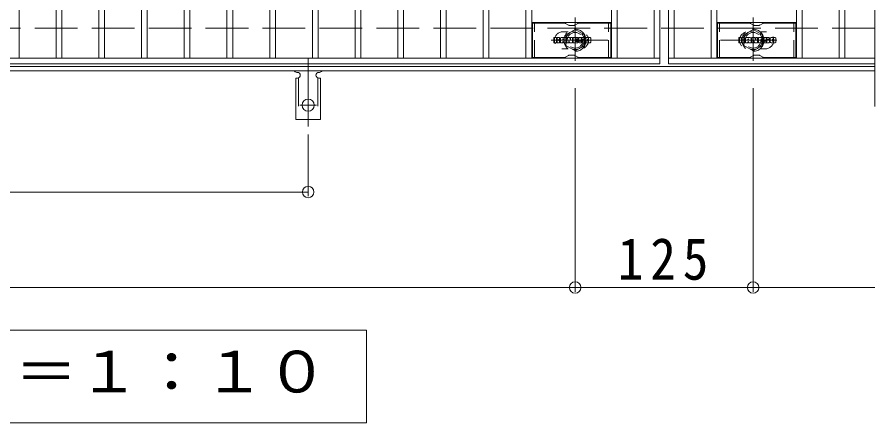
# Model space of a CAD drawing. Units: millimetres, scale not verified. Extents: x -1681 to 1768, y -1375 to 1280.
# Drawn here: x -910 to -307, y 450 to 735 of the extents above; entities that cross this region are included whole.
import ezdxf
from ezdxf.enums import TextEntityAlignment as Align

# ---------------------------------------------------------------- set-up
doc = ezdxf.new("R2010")
doc.units = ezdxf.units.MM
doc.header["$LTSCALE"] = 10
doc.header["$PDMODE"] = 32
doc.header["$PDSIZE"] = 8
for name, pattern in [('CHAIN1', [8, 5, -1, 1, -1]), ('CHAIN2', [12, 9, -1, 1, -1]), ('DASHED1', [1.8, 1.2, -0.6]), ('DASHED2', [3, 2, -1]), ('DASHED3', [4, 3, -1])]:
    doc.linetypes.add(name, pattern=pattern)
for name, color, linetype, lineweight in [('C-0_芯', 7, 'Continuous', 9), ('C-1_躯体', 2, 'Continuous', 9), ('C-2_仕上', 3, 'Continuous', 9), ('C-4_その他', 7, 'Continuous', 9), ('C-5_文字', 7, 'Continuous', 9), ('C-6_寸法', 6, 'Continuous', 9), ('C-8_記号', 4, 'DASHED1', 9), ('C-A_1階平面図 全体_4', 3, 'Continuous', 9)]:
    doc.layers.add(name, color=color, linetype=linetype, lineweight=lineweight)
doc.styles.add('ＭＳ ゴシック', font='')
doc.styles.get('ＭＳ ゴシック').set_extended_font_data('MS Gothic')

msp = doc.modelspace()

# ---------------------------------------------------------------- linework, layer by layer
at = {"layer": 'C-0_芯'}
for p, q in [((-532.89, 717.06), (-532.89, 720.41)), ((-531.21, 720.57), (-532.73, 720.57)), ((-532.73, 716.9), (-531.21, 716.9)), ((-531.05, 720.41), (-531.05, 719.49)), ((-531.05, 717.06), (-531.05, 718.15)), ((-530.55, 720.41), (-530.55, 719.49)), ((-530.55, 717.06), (-530.55, 718.15)), ((-530.4, 716.9), (-529.04, 716.9)), ((-529.04, 720.57), (-530.39, 720.57)), ((-528.89, 720.41), (-528.89, 719.63)), ((-528.88, 717.06), (-528.88, 717.99)), ((-528.22, 717.06), (-528.22, 720.05)), ((-526.71, 716.9), (-528.06, 716.9)), ((-524.91, 720.57), (-527.7, 720.57)), ((-526.56, 718.78), (-526.56, 719.32)), ((-526.56, 717.06), (-526.56, 717.48)), ((-526.1, 718.72), (-526.5, 718.72)), ((-526.05, 718.78), (-526.05, 719.32)), ((-526.05, 717.06), (-526.05, 717.48)), ((-525.89, 716.9), (-524.54, 716.9)), ((-524.38, 717.06), (-524.38, 720.05)), ((-523.71, 720.41), (-523.71, 717.06)), ((-523.55, 720.57), (-521.85, 720.57)), ((-522.55, 716.9), (-523.55, 716.9)), ((-522.39, 717.06), (-522.39, 717.97)), ((-521.9, 717.02), (-522.2, 718)), ((-519.88, 716.9), (-521.75, 716.9)), ((-521.7, 720.46), (-521.22, 718.97)), ((-521.06, 720.41), (-521.06, 718.99)), ((-520.9, 720.57), (-519.88, 720.57)), ((-519.72, 720.41), (-519.72, 717.06)), ((-519.22, 717.06), (-519.22, 720.41)), ((-519.06, 720.57), (-516.04, 720.57)), ((-519.06, 716.9), (-516.05, 716.9)), ((-516.04, 718.34), (-517.16, 718.34)), ((-516.05, 717.91), (-517.16, 717.91)), ((-516.04, 719.58), (-517.15, 719.58)), ((-516.04, 719.14), (-517.15, 719.14)), ((-515.89, 717.06), (-515.89, 717.75)), ((-515.88, 719.74), (-515.88, 720.41)), ((-515.88, 718.49), (-515.88, 718.98)), ((-515.38, 717.92), (-515.38, 717.43)), ((-515.22, 718.07), (-513.87, 718.07)), ((-511.9, 720.57), (-514.95, 720.57)), ((-513.37, 718.4), (-514.95, 718.4)), ((-511.8, 716.9), (-514.85, 716.9)), ((-513.72, 719.23), (-513.72, 719.64)), ((-513.71, 717.92), (-513.71, 717.81)), ((-513.56, 719.07), (-511.8, 719.07)), ((-513.21, 718.25), (-513.21, 717.81)), ((-513.2, 719.55), (-513.2, 719.64)), ((-513.04, 719.39), (-511.37, 719.39)), ((-511.37, 720.05), (-511.37, 719.39)), ((-510.86, 717.43), (-510.86, 720.05)), ((-507.39, 720.57), (-510.34, 720.57)), ((-507.39, 716.9), (-510.34, 716.9)), ((-509.19, 718.23), (-509.19, 719.25)), ((-508.54, 718.23), (-508.54, 719.25)), ((-506.87, 720.05), (-506.87, 717.43)), ((-402.89, 717.06), (-402.89, 720.42)), ((-401.21, 720.57), (-402.73, 720.57)), ((-402.73, 716.9), (-401.21, 716.9)), ((-401.05, 720.42), (-401.05, 719.49)), ((-401.05, 717.06), (-401.05, 718.15)), ((-400.55, 720.42), (-400.55, 719.49)), ((-400.55, 717.06), (-400.55, 718.15)), ((-400.4, 716.9), (-399.04, 716.9)), ((-399.04, 720.57), (-400.39, 720.57)), ((-398.89, 720.42), (-398.89, 719.63)), ((-398.88, 717.06), (-398.88, 717.99)), ((-398.22, 717.06), (-398.22, 720.05)), ((-396.71, 716.9), (-398.06, 716.9)), ((-394.91, 720.57), (-397.7, 720.57)), ((-396.56, 718.78), (-396.56, 719.32)), ((-396.56, 717.06), (-396.56, 717.48)), ((-396.1, 718.73), (-396.5, 718.73)), ((-396.05, 718.78), (-396.05, 719.32)), ((-396.05, 717.06), (-396.05, 717.48)), ((-395.89, 716.9), (-394.54, 716.9)), ((-394.38, 717.06), (-394.38, 720.05)), ((-393.71, 720.42), (-393.71, 717.06)), ((-393.55, 720.57), (-391.85, 720.57)), ((-392.55, 716.9), (-393.55, 716.9)), ((-392.39, 717.06), (-392.39, 717.97)), ((-391.9, 717.02), (-392.2, 718)), ((-389.88, 716.9), (-391.75, 716.9)), ((-391.7, 720.46), (-391.22, 718.97)), ((-391.06, 720.42), (-391.06, 718.99)), ((-390.9, 720.57), (-389.88, 720.57)), ((-389.72, 720.42), (-389.72, 717.06)), ((-389.22, 717.06), (-389.22, 720.42)), ((-389.06, 720.57), (-386.04, 720.57)), ((-389.06, 716.9), (-386.05, 716.9)), ((-386.04, 718.34), (-387.16, 718.34)), ((-386.05, 717.91), (-387.16, 717.91)), ((-386.04, 719.58), (-387.15, 719.58)), ((-386.04, 719.14), (-387.15, 719.14)), ((-385.89, 717.06), (-385.89, 717.75)), ((-385.88, 719.74), (-385.88, 720.42)), ((-385.88, 718.49), (-385.88, 718.98)), ((-385.38, 717.92), (-385.38, 717.43)), ((-385.22, 718.07), (-383.87, 718.07)), ((-381.9, 720.57), (-384.95, 720.57)), ((-383.37, 718.4), (-384.95, 718.4)), ((-381.8, 716.9), (-384.85, 716.9)), ((-383.72, 719.23), (-383.72, 719.64)), ((-383.71, 717.92), (-383.71, 717.81)), ((-383.56, 719.07), (-381.8, 719.07)), ((-383.21, 718.25), (-383.21, 717.81)), ((-383.2, 719.55), (-383.2, 719.64)), ((-383.04, 719.39), (-381.37, 719.39)), ((-381.37, 720.05), (-381.37, 719.39)), ((-380.86, 717.43), (-380.86, 720.05)), ((-377.39, 720.57), (-380.34, 720.57)), ((-377.39, 716.9), (-380.34, 716.9)), ((-379.19, 718.23), (-379.19, 719.25)), ((-378.54, 718.23), (-378.54, 719.25)), ((-376.87, 720.05), (-376.87, 717.43))]:
    msp.add_line(p, q, dxfattribs=at)
for centre, radius, start, end in [((-532.73, 720.41), 0.157, 90, 180), ((-532.73, 717.06), 0.157, 180, 270), ((-531.21, 720.41), 0.157, 0, 90), ((-531.21, 717.06), 0.157, 270, 0), ((-530.8, 719.49), 0.251, 180, 0), ((-530.8, 718.15), 0.249, 0, 180), ((-530.4, 717.06), 0.157, 180, 270), ((-530.39, 720.41), 0.157, 90, 180), ((-529.97, 718.82), 0.088, 97.33171, 266.57183), ((-530.27, 721.15), 2.27, 277.33171, 299.42073), ((-530.07, 717.09), 1.64, 53.71985, 86.57183), ((-529.41, 719.63), 0.524, 299.42073, 0), ((-529.41, 717.99), 0.524, 0, 53.71985), ((-529.04, 720.41), 0.157, 0, 90), ((-529.04, 717.06), 0.157, 270, 0), ((-527.7, 720.05), 0.524, 90, 180), ((-528.06, 717.06), 0.157, 180, 270), ((-526.71, 717.06), 0.157, 270, 0), ((-526.3, 719.32), 0.255, 0, 180), ((-526.5, 718.78), 0.052, 180, 270), ((-526.3, 717.48), 0.255, 0, 180), ((-526.1, 718.78), 0.052, 270, 0), ((-525.89, 717.06), 0.157, 180, 270), ((-524.91, 720.05), 0.524, 0, 90), ((-524.54, 717.06), 0.157, 270, 0), ((-523.55, 720.41), 0.157, 90, 180), ((-523.55, 717.06), 0.157, 180, 270), ((-522.55, 717.06), 0.157, 270, 0), ((-522.29, 717.97), 0.101, 16.48875, 180), ((-521.75, 717.06), 0.157, 196.48875, 270), ((-521.85, 720.41), 0.157, 17.75635, 90), ((-521.14, 718.99), 0.083, 197.75635, 0), ((-520.9, 720.41), 0.157, 90, 180), ((-519.88, 720.41), 0.157, 0, 90), ((-519.88, 717.06), 0.157, 270, 0), ((-519.06, 720.41), 0.157, 90, 180), ((-519.06, 717.06), 0.157, 180, 270), ((-517.15, 719.36), 0.22, 90, 270), ((-517.16, 718.12), 0.214, 90, 270), ((-516.05, 717.75), 0.157, 0, 90), ((-516.05, 717.06), 0.157, 270, 0), ((-516.04, 720.41), 0.157, 0, 90), ((-516.04, 719.74), 0.157, 270, 0), ((-516.04, 718.98), 0.157, 0, 90), ((-516.04, 718.49), 0.157, 270, 0), ((-513, 719.49), 2.38, 157.10112, 202.89888), ((-515.22, 717.92), 0.157, 90, 180), ((-514.85, 717.43), 0.524, 180, 270), ((-514.95, 720.31), 0.262, 90, 157.10112), ((-514.95, 718.66), 0.262, 202.89888, 270), ((-513.87, 717.92), 0.157, 0, 90), ((-513.46, 719.64), 0.259, 0, 180), ((-513.56, 719.23), 0.157, 180, 270), ((-513.46, 717.81), 0.25, 180, 0), ((-513.37, 718.25), 0.157, 0, 90), ((-513.04, 719.55), 0.157, 180, 270), ((-511.9, 720.05), 0.524, 0, 90), ((-511.8, 718.81), 0.262, 22.90802, 90), ((-511.8, 717.17), 0.262, 270, 337.09198), ((-513.75, 717.99), 2.37, 337.09198, 22.90802), ((-510.34, 720.05), 0.524, 90, 180), ((-510.34, 717.43), 0.524, 180, 270), ((-508.87, 719.25), 0.321, 0, 180), ((-508.87, 718.23), 0.321, 180, 0), ((-507.39, 720.05), 0.524, 0, 90), ((-507.39, 717.43), 0.524, 270, 0), ((-402.73, 720.42), 0.157, 90, 180), ((-402.73, 717.06), 0.157, 180, 270), ((-401.21, 720.42), 0.157, 0, 90), ((-401.21, 717.06), 0.157, 270, 0), ((-400.8, 719.49), 0.251, 180, 0), ((-400.8, 718.15), 0.249, 0, 180), ((-400.4, 717.06), 0.157, 180, 270), ((-400.39, 720.42), 0.157, 90, 180), ((-399.97, 718.82), 0.088, 97.33171, 266.57183), ((-400.27, 721.15), 2.27, 277.33171, 299.42073), ((-400.07, 717.09), 1.64, 53.71985, 86.57183), ((-399.41, 719.63), 0.524, 299.42073, 0), ((-399.41, 717.99), 0.524, 0, 53.71985), ((-399.04, 720.42), 0.157, 0, 90), ((-399.04, 717.06), 0.157, 270, 0), ((-397.7, 720.05), 0.524, 90, 180), ((-398.06, 717.06), 0.157, 180, 270), ((-396.71, 717.06), 0.157, 270, 0), ((-396.3, 719.32), 0.255, 0, 180), ((-396.3, 717.48), 0.255, 0, 180), ((-396.5, 718.78), 0.052, 180, 270), ((-396.1, 718.78), 0.052, 270, 0), ((-395.89, 717.06), 0.157, 180, 270), ((-394.91, 720.05), 0.524, 0, 90), ((-394.54, 717.06), 0.157, 270, 0), ((-393.55, 720.42), 0.157, 90, 180), ((-393.55, 717.06), 0.157, 180, 270), ((-392.55, 717.06), 0.157, 270, 0), ((-392.29, 717.97), 0.101, 16.48875, 180), ((-391.75, 717.06), 0.157, 196.48875, 270), ((-391.85, 720.42), 0.157, 17.75635, 90), ((-391.14, 718.99), 0.083, 197.75635, 0), ((-390.9, 720.42), 0.157, 90, 180), ((-389.88, 720.42), 0.157, 0, 90), ((-389.88, 717.06), 0.157, 270, 0), ((-389.06, 720.42), 0.157, 90, 180), ((-389.06, 717.06), 0.157, 180, 270), ((-387.15, 719.36), 0.22, 90, 270), ((-387.16, 718.12), 0.214, 90, 270), ((-386.05, 717.75), 0.157, 0, 90), ((-386.05, 717.06), 0.157, 270, 0), ((-386.04, 720.42), 0.157, 0, 90), ((-386.04, 719.74), 0.157, 270, 0), ((-386.04, 718.98), 0.157, 0, 90), ((-386.04, 718.49), 0.157, 270, 0), ((-383, 719.49), 2.38, 157.10112, 202.89888), ((-385.22, 717.92), 0.157, 90, 180), ((-384.85, 717.43), 0.524, 180, 270), ((-384.95, 720.31), 0.262, 90, 157.10112), ((-384.95, 718.67), 0.262, 202.89888, 270), ((-383.87, 717.92), 0.157, 0, 90), ((-383.46, 719.64), 0.259, 0, 180), ((-383.56, 719.23), 0.157, 180, 270), ((-383.46, 717.81), 0.25, 180, 0), ((-383.37, 718.25), 0.157, 0, 90), ((-383.04, 719.55), 0.157, 180, 270), ((-381.9, 720.05), 0.524, 0, 90), ((-381.8, 718.81), 0.262, 22.90802, 90), ((-381.8, 717.17), 0.262, 270, 337.09198), ((-383.75, 717.99), 2.37, 337.09198, 22.90802), ((-380.34, 720.05), 0.524, 90, 180), ((-380.34, 717.43), 0.524, 180, 270), ((-378.87, 719.25), 0.321, 0, 180), ((-378.87, 718.23), 0.321, 180, 0), ((-377.39, 720.05), 0.524, 0, 90), ((-377.39, 717.43), 0.524, 270, 0)]:
    msp.add_arc(centre, radius, start, end, dxfattribs=at)
at = {"layer": 'C-1_躯体', "linetype": 'DASHED3'}
msp.add_line((-307.41, 727.16), (-1603.41, 727.16), dxfattribs=at)
at = {"layer": 'C-1_躯体'}
for p, q in [((-307.41, 700.16), (-1603.41, 700.16)), ((-307.41, 697.16), (-1603.41, 697.16))]:
    msp.add_line(p, q, dxfattribs=at)
at = {"layer": 'C-2_仕上'}
for p, q in [((-307.41, 1082.16), (-307.41, 672.16)), ((-908.41, 706.16), (-908.41, 1048.16)), ((-882.41, 706.16), (-882.41, 1048.16)), ((-878.41, 706.16), (-878.41, 1048.16)), ((-852.41, 706.16), (-852.41, 1048.16)), ((-848.41, 706.16), (-848.41, 1048.16)), ((-822.41, 706.16), (-822.41, 1048.16)), ((-818.41, 706.16), (-818.41, 1048.16)), ((-792.41, 706.16), (-792.41, 1048.16)), ((-788.41, 706.16), (-788.41, 1048.16)), ((-762.41, 706.16), (-762.41, 1048.16)), ((-758.41, 706.16), (-758.41, 1048.16)), ((-732.41, 706.16), (-732.41, 1048.16)), ((-728.41, 706.16), (-728.41, 1048.16)), ((-702.41, 706.16), (-702.41, 1048.16)), ((-698.41, 706.16), (-698.41, 1048.16)), ((-672.41, 706.16), (-672.41, 1048.16)), ((-668.41, 706.16), (-668.41, 1048.16)), ((-642.41, 706.16), (-642.41, 1048.16)), ((-638.41, 706.16), (-638.41, 1048.16)), ((-612.41, 706.16), (-612.41, 1048.16)), ((-608.41, 706.16), (-608.41, 1048.16)), ((-582.41, 706.16), (-582.41, 1048.16)), ((-578.41, 706.16), (-578.41, 1048.16)), ((-552.41, 706.16), (-552.41, 1048.16)), ((-548.41, 706.16), (-548.41, 1048.16)), ((-492.41, 706.16), (-492.41, 1048.16)), ((-488.41, 706.16), (-488.41, 1048.16)), ((-462.41, 706.16), (-462.41, 1048.16)), ((-458.41, 1052.16), (-458.41, 702.16)), ((-452.41, 1052.16), (-452.41, 702.16)), ((-448.41, 706.16), (-448.41, 1048.16)), ((-422.41, 706.16), (-422.41, 1048.16)), ((-418.41, 706.16), (-418.41, 1048.16)), ((-362.41, 706.16), (-362.41, 1048.16)), ((-358.41, 706.16), (-358.41, 1048.16)), ((-332.41, 706.16), (-332.41, 1048.16)), ((-328.41, 706.16), (-328.41, 1048.16)), ((-492.41, 731.16), (-548.41, 731.16)), ((-418.41, 731.16), (-362.41, 731.16)), ((-458.41, 706.16), (-1452.41, 706.16)), ((-307.41, 706.16), (-452.41, 706.16)), ((-458.41, 702.16), (-1452.41, 702.16)), ((-307.41, 702.16), (-452.41, 702.16))]:
    msp.add_line(p, q, dxfattribs=at)
at = {"layer": 'C-2_仕上', "linetype": 'DASHED1'}
for p, q in [((-526.41, 724.66), (-522.81, 724.66)), ((-384.41, 724.66), (-388, 724.66)), ((-526.41, 712.66), (-522.81, 712.66)), ((-384.41, 712.66), (-388, 712.66))]:
    msp.add_line(p, q, dxfattribs=at)
for centre, start, end in [((-526.41, 718.66), 90, 270), ((-514.41, 718.66), 286.33534, 73.66466), ((-396.41, 718.66), 106.33534, 253.66466), ((-384.41, 718.66), 270, 90)]:
    msp.add_arc(centre, 6, start, end, dxfattribs=at)
at = {"layer": 'C-4_その他'}
for p, q in [((-517.91, 685.16), (-517.91, 542.16)), ((-392.91, 685.16), (-392.91, 542.16)), ((-705.41, 652.44), (-705.41, 609.16)), ((-1205.41, 612.16), (-705.41, 612.16)), ((-1603.41, 545.16), (-307.41, 545.16))]:
    msp.add_line(p, q, dxfattribs=at)
for p in [(-705.41, 612.16), (-517.91, 545.16), (-392.91, 545.16)]:
    msp.add_point(p, dxfattribs=at)
at = {"layer": 'C-5_文字'}
msp.add_lwpolyline([(-1239.41, 450.16), (-1239.41, 515.16), (-664.41, 515.16), (-664.41, 450.16)], close=True, dxfattribs=at)
at = {"layer": 'C-6_寸法'}
for p, q in [((-547.91, 706.66), (-547.91, 730.66)), ((-525.27, 730.66), (-547.91, 730.66)), ((-524.77, 730.52), (-522.64, 729.29)), ((-518.68, 729.16), (-522.14, 729.16)), ((-516.04, 730.52), (-518.18, 729.29)), ((-515.54, 730.66), (-492.91, 730.66)), ((-492.91, 706.66), (-492.91, 730.66)), ((-417.91, 706.66), (-417.91, 730.66)), ((-395.27, 730.66), (-417.91, 730.66)), ((-394.77, 730.53), (-392.64, 729.29)), ((-388.68, 729.16), (-392.14, 729.16)), ((-386.04, 730.53), (-388.18, 729.29)), ((-385.54, 730.66), (-362.91, 730.66)), ((-362.91, 706.66), (-362.91, 730.66)), ((-525.27, 706.66), (-547.91, 706.66)), ((-524.77, 706.79), (-522.64, 708.03)), ((-518.68, 708.16), (-522.14, 708.16)), ((-516.04, 706.79), (-518.18, 708.03)), ((-515.54, 706.66), (-492.91, 706.66)), ((-395.27, 706.66), (-417.91, 706.66)), ((-394.77, 706.79), (-392.64, 708.03)), ((-388.68, 708.16), (-392.14, 708.16)), ((-386.04, 706.79), (-388.18, 708.03)), ((-385.54, 706.66), (-362.91, 706.66))]:
    msp.add_line(p, q, dxfattribs=at)
at = {"layer": 'C-6_寸法', "linetype": 'DASHED1'}
for p, q in [((-546.41, 706.66), (-546.41, 730.66)), ((-494.41, 706.66), (-494.41, 730.66)), ((-416.41, 706.66), (-416.41, 730.66)), ((-364.41, 706.66), (-364.41, 730.66))]:
    msp.add_line(p, q, dxfattribs=at)
at = {"layer": 'C-6_寸法'}
for centre, start, end in [((-525.27, 729.66), 60, 90), ((-522.14, 730.16), 240, 270), ((-518.68, 730.16), 270, 300), ((-515.54, 729.66), 90, 120), ((-395.27, 729.66), 60, 90), ((-392.14, 730.16), 240, 270), ((-388.68, 730.16), 270, 300), ((-385.54, 729.66), 90, 120), ((-525.27, 707.66), 270, 300), ((-522.14, 707.16), 90, 120), ((-518.68, 707.16), 60, 90), ((-515.54, 707.66), 240, 270), ((-395.27, 707.66), 270, 300), ((-392.14, 707.16), 90, 120), ((-388.68, 707.16), 60, 90), ((-385.54, 707.66), 240, 270)]:
    msp.add_arc(centre, 1, start, end, dxfattribs=at)
at = {"layer": 'C-8_記号', "linetype": 'CHAIN1'}
for p, q in [((-517.91, 734.63), (-517.91, 704.28)), ((-392.91, 734.63), (-392.91, 704.28)), ((-494.94, 718.66), (-534.63, 718.66)), ((-415.88, 718.66), (-376.19, 718.66))]:
    msp.add_line(p, q, dxfattribs=at)
at = {"layer": 'C-8_記号'}
for points in [[(-524.41, 722.41), (-524.41, 714.91), (-517.91, 711.15), (-511.41, 714.91), (-511.41, 722.41), (-517.91, 726.16)], [(-386.41, 722.41), (-386.41, 714.91), (-392.91, 711.15), (-399.41, 714.91), (-399.41, 722.41), (-392.91, 726.16)]]:
    msp.add_lwpolyline(points, close=True, dxfattribs=at)
for centre, radius in [((-517.91, 718.66), 7.75), ((-517.91, 718.66), 6.5), ((-517.91, 718.66), 5.5), ((-392.91, 718.66), 7.75), ((-392.91, 718.66), 6.5), ((-392.91, 718.66), 5.5)]:
    msp.add_circle(centre, radius, dxfattribs=at)
at = {"layer": 'C-A_1階平面図 全体_4', "color": 7, "linetype": 'CHAIN2'}
for p, q in [((-705.41, 705.63), (-705.41, 658.23)), ((-711.18, 673.16), (-699.63, 673.16))]:
    msp.add_line(p, q, dxfattribs=at)
at = {"layer": 'C-A_1階平面図 全体_4'}
for p, q in [((-713.41, 696.16), (-712.91, 696.16)), ((-697.91, 696.16), (-697.4, 696.16)), ((-714.16, 692.16), (-712.91, 692.16)), ((-714.16, 692.16), (-714.16, 663.16)), ((-696.66, 692.16), (-697.91, 692.16)), ((-696.66, 692.16), (-696.66, 663.16)), ((-696.66, 663.16), (-714.16, 663.16))]:
    msp.add_line(p, q, dxfattribs=at)
at = {"layer": 'C-A_1階平面図 全体_4', "linetype": 'DASHED2'}
for p, q in [((-712.16, 692.31), (-712.16, 663.16)), ((-698.66, 692.31), (-698.66, 663.16))]:
    msp.add_line(p, q, dxfattribs=at)
at = {"layer": 'C-A_1階平面図 全体_4'}
msp.add_circle((-705.41, 673.16), 4.25, dxfattribs=at)
for centre, start, end in [((-713.41, 698.16), 209.99951, 269.72403), ((-712.91, 694.16), 270, 90), ((-697.91, 694.16), 90.13329, 270), ((-697.41, 698.16), 270.24162, 330.00072)]:
    msp.add_arc(centre, 2, start, end, dxfattribs=at)

# ---------------------------------------------------------------- texts
at = {"layer": 'C-4_その他', "color": 2, "insert": (-487.91, 550.16), "char_height": 29.33, "attachment_point": 7, "style": 'ＭＳ ゴシック'}
msp.add_mtext('\\T1.27;\\W0.9;125', dxfattribs=at)
at = {"layer": 'C-5_文字', "color": 2, "style": 'ＭＳ ゴシック', "width": 1.1}
msp.add_text('平面詳細図\u3000Ｓ＝１：１０', height=29.33, dxfattribs=at).set_placement((-1219.41, 462.66), align=Align.BOTTOM_LEFT)

doc.saveas('drawing.dxf')
